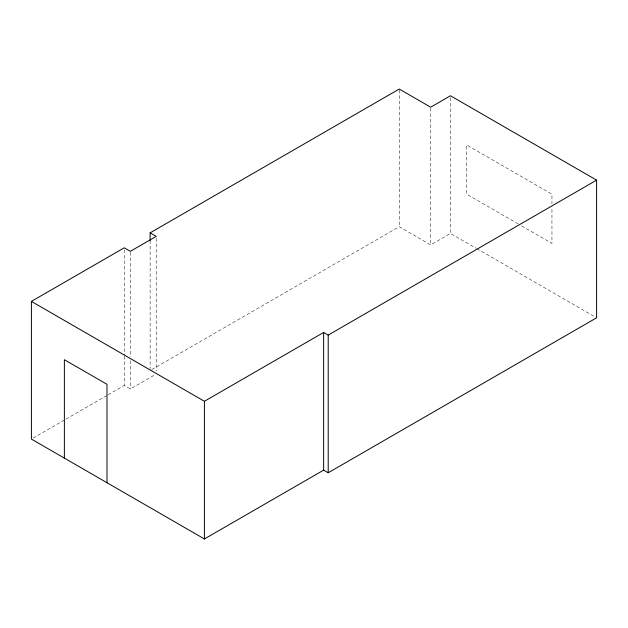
<?xml version="1.0" encoding="UTF-8"?>
<svg xmlns="http://www.w3.org/2000/svg" width="628" height="628" viewBox="0 0 628 628"><rect width="100%" height="100%" fill="white"/><g stroke="black" fill="none" stroke-linecap="round" stroke-linejoin="round"><path stroke-width="0.47" stroke-dasharray="3.14 2.35" d="M33.088 438.101L65.163 419.583M66.003 419.096L107.364 395.224M108.212 394.729L124.25 385.474L130.334 388.991L155.375 374.531M151.819 369.554L399.235 226.708L430.69 244.873L450.48 233.451L475.969 248.162M518.194 223.913L466.714 194.193L466.714 144.982L551.949 194.193L551.949 203.841M521.57 225.868L551.949 243.405L551.949 207.703M476.817 248.649L595.752 317.321M450.48 97.725L450.48 233.451M430.69 108.173L430.69 244.873M399.235 90.008L399.235 226.708M156.207 238.326L156.207 371.124M150.123 240.673L150.123 368.581M130.334 252.291L130.334 356.767M130.334 360.676L130.334 388.991M124.25 249.748L124.25 355.205M124.25 356.178L124.25 385.474"/><path stroke-width="0.94" d="M150.123 232.862L399.235 89.035L430.69 107.2L450.48 95.77L596.6 180.134L596.6 317.807L328.209 472.766L323.64 470.129L204.406 538.965L31.4 439.082L31.4 301.401L124.25 247.801L130.334 251.31L156.207 236.371L150.123 232.862L150.123 240.673M31.4 301.401L204.406 401.292L323.64 332.455L328.209 335.093L596.6 180.134M328.209 335.093L328.209 472.766M323.64 332.455L323.64 470.129M204.406 401.292L204.406 538.965M106.996 482.728L106.996 384.305L64.378 359.695L64.378 458.118"/></g></svg>
